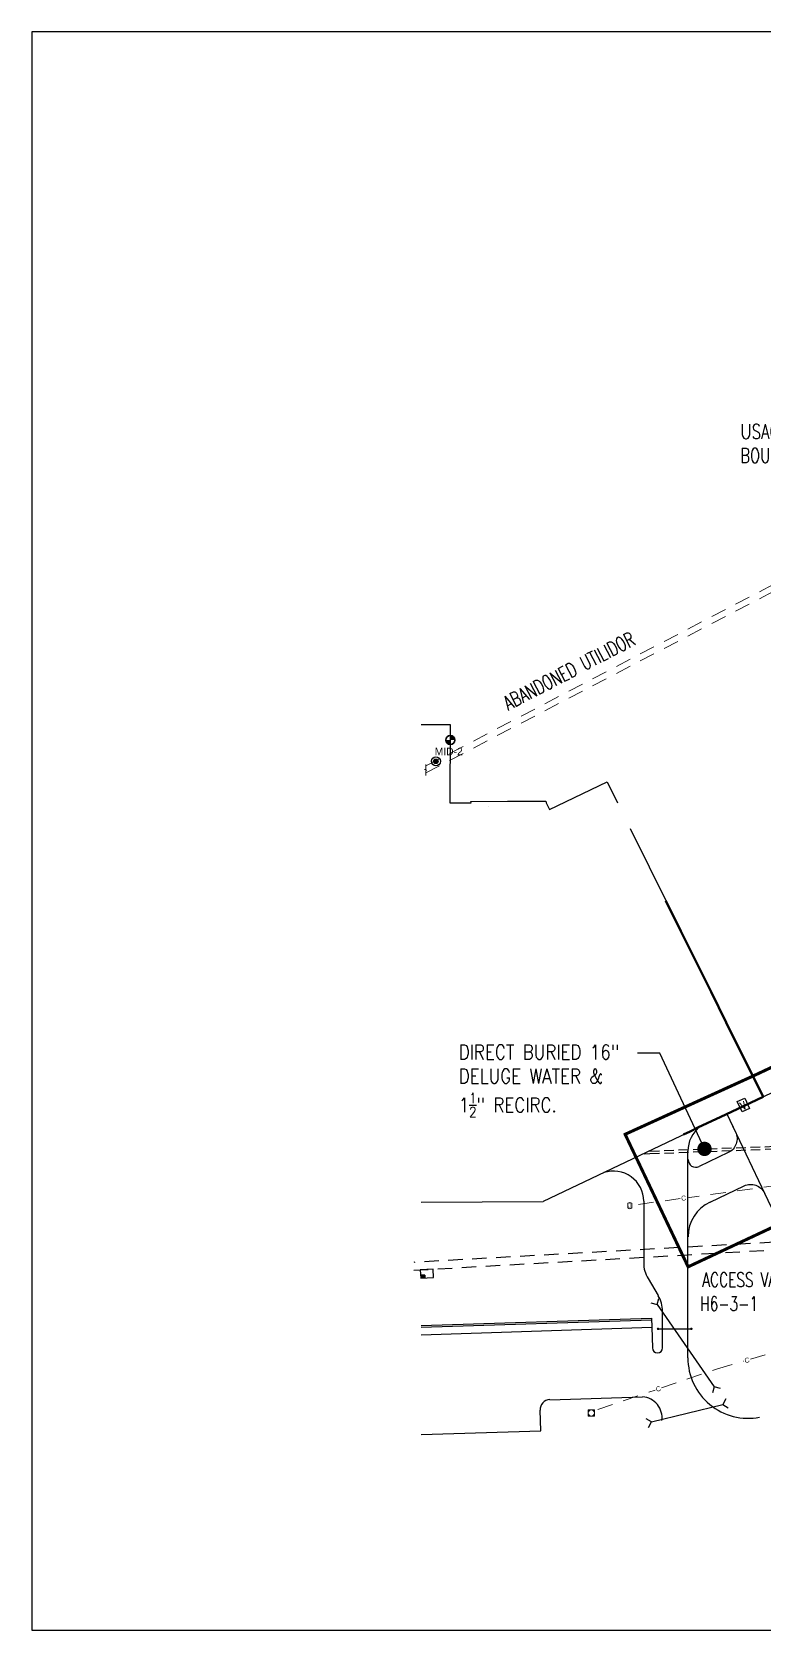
# Model space of a CAD drawing. Header units: inches. Extents: x 27388 to 48883, y 5676 to 18157.
# Drawn here: x 27388 to 33106, y 5676 to 18157 of the extents above; entities that cross this region are included whole.
import ezdxf
from ezdxf.enums import TextEntityAlignment as Align

# ---------------------------------------------------------------- set-up
doc = ezdxf.new("R2010")
doc.units = ezdxf.units.IN
doc.header["$LTSCALE"] = 1200
doc.header["$MEASUREMENT"] = 0
for name, pattern in [('D10', [0.175, 0.1, -0.075]), ('DASHED4', [0.1875, 0.125, -0.0625]), ('DASHED8', [0.09375, 0.0625, -0.03125]), ('HIDDEN1', [0.15625, 0.09375, -0.0625])]:
    doc.linetypes.add(name, pattern=pattern)
doc.layers.get('Defpoints').update_dxf_attribs({"color": 251})
for name, color, linetype in [('26091_BASE_FUTURE$0$A-SITE-PKNG', 251, 'Continuous'), ('26091_BASE_FUTURE$0$PL_CONC', 251, 'Continuous'), ('26091_BASE_FUTURE$0$PLB_SIDEWALK', 251, 'Continuous'), ('C-NEW PVMT', 251, 'Continuous'), ('C-PROJECT LIMITS', 52, 'DASHED4'), ('MU-EXST-MAIN-UTILDR', 251, 'HIDDEN1'), ('MU-EXST-SITE-NOTE', 251, 'Continuous'), ('MU-SITE-NOTES', 11, 'Continuous'), ('PH_CONC', 251, 'Continuous'), ('Pipes-Water-E-DB-Deluge-16.00', 251, 'DASHED8'), ('Pipes-Water-E-DB-Re-Circ.-01.50', 251, 'DASHED8'), ('PL_CLVRT', 251, 'Continuous'), ('PPSUSD', 251, 'Continuous'), ('PSU_UMH', 251, 'Continuous'), ('PSU_UMH_ALT', 251, 'Continuous'), ('V-SURV-IDEN', 251, 'Continuous')]:
    doc.layers.add(name, color=color, linetype=linetype)
for name, color, linetype, lineweight in [('E-ELEC-C', 251, 'Continuous', 25), ('V-APRN-OTLN', 251, 'Continuous', 50), ('V-COMM-JBOX', 251, 'Continuous', 18), ('V-COMM-UNDR', 251, 'D10', 18), ('V-SURV-SYMB', 251, 'Continuous', 35)]:
    doc.layers.add(name, color=color, linetype=linetype, lineweight=lineweight)
doc.styles.add('AR120', font='arial.ttf', dxfattribs={"height": 4.8})
doc.styles.add('AR80', font='arial.ttf', dxfattribs={"height": 3.2})
doc.styles.add('Arial', font='arial.ttf')
doc.styles.add('RomanS', font='romans.shx', dxfattribs={"width": 0.85})
doc.dimstyles.new('X Site Notes', dxfattribs={"dimtxt": 0.09375, "dimasz": 0.09375, "dimexe": 0.0625, "dimexo": 0.0625, "dimgap": 0.03125, "dimtad": 1, "dimdec": 8, "dimzin": 0, "dimdsep": 46, "dimlunit": 4, "dimtxsty": 'RomanS', "dimcen": 0.09, "dimclrd": 253, "dimclre": 253, "dimclrt": 256, "dimadec": 0, "dimazin": 0, "dimtfac": 1, "dimtdec": 8, "dimtofl": 0, "dimtmove": 0, "dimatfit": 3, "dimldrblk": 'DOT', "dimfxl": 1, "dimtolj": 1, "dimtzin": 0, "dimlwd": -1, "dimlwe": -1, "dimarcsym": 0})

# ---------------------------------------------------------------- blocks, each defined once
blk = doc.blocks.new('coe-sbc')
at = {"linetype": 'Continuous'}
h = blk.add_hatch(color=256, dxfattribs=at)
h.paths.add_polyline_path([(0, 0), (-0.073, 0, 0.414214), (0, -0.073)])
h.paths.add_polyline_path([(0, 0.073), (0, 0), (0.073, 0, 0.414214)])
blk.add_circle((0, 0), 0.0728)
blk = doc.blocks.new('coe-mh')
at = {"linetype": 'Continuous'}
blk.add_lwpolyline([(-0.05, -0.05), (0.05, -0.05), (0.05, 0.05), (-0.05, 0.05)], close=True, dxfattribs=at)
blk.add_circle((0, 0), 0.05, dxfattribs=at)
blk = doc.blocks.new('coe-jbox')
at = {"lineweight": 18}
blk.add_lwpolyline([(-0.032, 0.038), (-0.032, -0.038, 0.360683), (0.032, -0.038), (0.032, 0.038, 0.360683)], format="xyb", close=True, dxfattribs=at)
at = {"style": 'Arial'}
blk.add_text('J', height=0.07, dxfattribs=at).set_placement((0, 0), align=Align.MIDDLE)
blk = doc.blocks.new('Psdmh')
at = {"color": 0}
for p, q in [((-0.034, 0.008), (0.034, 0.008)), ((-0.03, 0.019), (0.03, 0.019)), ((-0.018, 0.03), (0.018, 0.03)), ((-0.035, -0.004), (0.035, -0.004)), ((-0.032, -0.015), (0.032, -0.015)), ((-0.024, -0.026), (0.024, -0.026))]:
    blk.add_line(p, q, dxfattribs=at)
for radius in [0.0706, 0.0353]:
    blk.add_circle((0, 0), radius)

msp = doc.modelspace()

# ---------------------------------------------------------------- linework, layer by layer
at = {"layer": '26091_BASE_FUTURE$0$A-SITE-PKNG'}
for p, q in [((32510, 7802), (32510, 9417)), ((32166, 9025), (32166, 8544)), ((32200, 8422), (32280, 8288)), ((32314, 7880), (32314, 8167)), ((30427, 7983), (32230, 8041)), ((32230, 8041), (32235, 7880)), ((31433, 7475), (32158, 7499)), ((31362, 7233), (31357, 7394)), ((30427, 7203), (31362, 7233))]:
    msp.add_line(p, q, dxfattribs=at)
at = {"layer": '26091_BASE_FUTURE$0$A-SITE-PKNG', "const_width": 9.84}
for points in [[(32282, 8032, -1), (32275, 8025, -1)], [(32543, 8030, -1), (32534, 8027, -1)]]:
    msp.add_lwpolyline(points, format="xyb", close=True, dxfattribs=at)
at = {"layer": '26091_BASE_FUTURE$0$A-SITE-PKNG'}
msp.add_lwpolyline([(32278, 8029), (32538, 8029)], dxfattribs=at)
for centre, radius, start, end in [((32747, 9417), 236, 127.0562, 180), ((31930, 9025), 236, 0, 108.5405), ((32402, 8544), 236, 180.0038, 211.2299), ((32077, 8167), 236, 359.9996, 30.758), ((32274, 7880), 39.4, 180, 0), ((32983, 7802), 472, 180, 280.8382), ((32143, 7332), 167, 353.3211, 84.7616), ((31435, 7397), 78.7, 91.8297, 181.8297)]:
    msp.add_arc(centre, radius, start, end, dxfattribs=at)
at = {"layer": '26091_BASE_FUTURE$0$PL_CONC'}
for p, q in [((30427, 12749), (30654, 12749)), ((30654, 12749), (30653, 12137)), ((31430, 12084), (31880, 12301)), ((31880, 12301), (31961, 12137)), ((30653, 12137), (30818, 12136)), ((30817, 12148), (31403, 12150)), ((30818, 12136), (30817, 12148)), ((31403, 12150), (31404, 12138)), ((31404, 12138), (31430, 12084)), ((32061, 11936), (33098, 9841)), ((33098, 9841), (31381, 9024)), ((30427, 9018), (31381, 9024))]:
    msp.add_line(p, q, dxfattribs=at)
at = {"layer": '26091_BASE_FUTURE$0$PLB_SIDEWALK'}
for p, q in [((30427, 8054), (32227, 8112)), ((30427, 8042), (32228, 8100)), ((32227, 8112), (32230, 8041))]:
    msp.add_line(p, q, dxfattribs=at)
at = {"layer": 'C-NEW PVMT', "flags": 128}
for points in [[(32816, 9707), (32884, 9565, -0.414214), (32827, 9405), (32599, 9297)], [(32684, 9019), (32951, 9145, -0.414214), (33110, 9089), (33162, 8980)]]:
    msp.add_lwpolyline(points, format="xyb", dxfattribs=at)
at = {"layer": 'C-NEW PVMT'}
for points in [[(33250, 9912, 5428), (32979, 9784, 5430), (32816, 9707, 5431)], [(32816, 9707, 5431), (33162, 8980, 5423)]]:
    msp.add_polyline3d(points, dxfattribs=at)
for centre, radius, start, end in [((32572, 9349), 58.6, 177.6951, 297.7557), ((32813, 8748), 300, 115.4504, 180.0002)]:
    msp.add_arc(centre, radius, start, end, dxfattribs=at)
at = {"layer": 'C-PROJECT LIMITS', "const_width": 24, "flags": 128}
msp.add_lwpolyline([(37106, 10363), (37635, 9280), (37847, 8908), (38042, 8748), (38139, 8785), (38669, 8978), (39052, 9111), (39151, 9389), (38720, 9530), (38456, 9992, -0.044182), (38337, 10251), (38393, 11201), (38409, 11316), (38425, 11487), (38352, 11715), (38495, 11925), (38596, 12224), (38596, 13301), (39032, 13880), (39141, 14023), (39249, 14167), (38043, 15078), (37104, 17037), (34389, 15723), (34389, 15460), (34425, 15422), (34425, 14244), (34425, 14186), (35733, 11283), (35558, 11204), (35228, 11047), (34628, 10763), (34148, 10534), (34028, 10479), (33429, 10195), (33022, 10004), (32021, 9548), (32513, 8513), (35329, 9833)], format="xyb", dxfattribs=at)
at = {"layer": 'Defpoints'}
msp.add_lwpolyline([(27388, 5676), (48883, 5676), (48883, 18157), (27388, 18157)], close=True, dxfattribs=at)
at = {"layer": 'E-ELEC-C'}
msp.add_lwpolyline([(32897, 9803), (32955, 9830), (32993, 9750), (32935, 9723)], close=True, dxfattribs=at)
at = {"layer": 'MU-EXST-MAIN-UTILDR'}
msp.add_line((33935, 8747), (30371, 8548), dxfattribs=at)
msp.add_lwpolyline([(30371, 8487), (33945, 8688), (45606, 12227)], dxfattribs=at)
at = {"layer": 'PH_CONC'}
for points in [[(30427, 12749), (30654, 12749)], [(30654, 12749), (30653, 12137), (30818, 12136), (30817, 12148), (31102, 12149), (31403, 12150), (31404, 12138), (31404, 12138)], [(30953, 12111), (30953, 12111)]]:
    msp.add_lwpolyline(points, dxfattribs=at)
at = {"layer": 'Pipes-Water-E-DB-Deluge-16.00'}
msp.add_lwpolyline([(32214, 9417), (36188, 9569), (37258, 9930), (38659, 10737)], dxfattribs=at)
at = {"layer": 'Pipes-Water-E-DB-Re-Circ.-01.50'}
msp.add_lwpolyline([(32169, 9395), (32215, 9397), (36191, 9549), (37266, 9912), (38659, 10714)], dxfattribs=at)
at = {"layer": 'PL_CLVRT'}
for p, q in [((32271, 8219), (32717, 7576)), ((32228, 7303), (32783, 7438))]:
    msp.add_line(p, q, dxfattribs=at)
for points in [[(32223, 8232), (32271, 8219), (32285, 8267)], [(32765, 7563), (32717, 7576), (32704, 7528)], [(32807, 7481), (32783, 7438), (32826, 7413)], [(32204, 7259), (32228, 7303), (32185, 7327)]]:
    msp.add_lwpolyline(points, dxfattribs=at)
at = {"layer": 'PSU_UMH'}
msp.add_lwpolyline([(30425, 8424), (30525, 8430), (30521, 8496), (30421, 8490)], close=True, dxfattribs=at)
at = {"layer": 'PSU_UMH_ALT'}
msp.add_lwpolyline([(30430, 8429), (30457, 8449), (30458, 8431), (30429, 8448)], dxfattribs=at)
msp.add_lwpolyline([(30430, 8429), (30458, 8431), (30457, 8449), (30429, 8448)], close=True, dxfattribs=at)
at = {"layer": 'V-APRN-OTLN', "flags": 128}
msp.add_lwpolyline([(32477, 9547), (32528, 9571), (32590, 9601), (32769, 9685), (32896, 9745), (33098, 9841), (33046, 9947), (32928, 10184), (32811, 10422), (32693, 10660), (32575, 10896), (32457, 11134), (32339, 11371)], dxfattribs=at)
at = {"layer": 'V-COMM-UNDR'}
for p, q in [((30464, 12425), (35443, 15024)), ((30464, 12370), (35463, 14980))]:
    msp.add_line(p, q, dxfattribs=at)
for points in [[(30464, 12437), (30464, 12400), (30455, 12397), (30472, 12391), (30464, 12388), (30464, 12351)], [(33431, 9180), (32505, 9053)], [(32452, 9046), (32067, 8993)], [(32999, 7791), (33427, 7916), (33799, 8052)], [(32305, 7568), (32743, 7716), (32947, 7776)], [(31808, 7399), (32255, 7551)]]:
    msp.add_lwpolyline(points, dxfattribs=at)

# ---------------------------------------------------------------- block references
at = {"layer": 'PPSUSD', "xscale": 499.9984920099378, "yscale": 499.9984919372946, "zscale": 499.9984920099378}
msp.add_blockref('Psdmh', (30543, 12461), dxfattribs=at)
at = {"layer": 'V-COMM-JBOX', "xscale": 480, "yscale": 480}
for name, p, zscale in [('coe-jbox', (32057, 8991), 480), ('coe-mh', (31757, 7371), 12)]:
    msp.add_blockref(name, p, dxfattribs=dict(at, zscale=zscale))
at = {"layer": 'V-SURV-SYMB', "xscale": 480, "yscale": 480, "zscale": 12}
msp.add_blockref('coe-sbc', (30656, 12627), dxfattribs=at)

# ---------------------------------------------------------------- texts
at = {"layer": 'E-ELEC-C', "style": 'RomanS', "width": 0.8}
msp.add_text('V', height=62.5, rotation=25.34, dxfattribs=at).set_placement((32940, 9736))
at = {"layer": 'MU-EXST-SITE-NOTE', "style": 'RomanS', "width": 0.7}
msp.add_text('ABANDONED UTILIDOR', height=112.5, rotation=27.4433, dxfattribs=at).set_placement((31107, 12856))
for s, p in [('ACCESS VAULT', (32623, 8356)), ('H6-3-1', (32607, 8169))]:
    msp.add_text(s, height=112.5, dxfattribs=at).set_placement(p)
at = {"layer": 'MU-EXST-SITE-NOTE', "insert": (30721, 10246), "char_height": 112.5, "width": 1508.15, "attachment_point": 1, "style": 'RomanS'}
msp.add_mtext('\\A1;DIRECT BURIED 16" DELUGE WATER & \\P1{\\H0.7x;\\S1/2;}" RECIRC.', dxfattribs=at)
at = {"layer": 'MU-SITE-NOTES', "insert": (32920, 15093), "char_height": 112.5, "width": 2062.5, "attachment_point": 1, "style": 'RomanS'}
msp.add_mtext('U{\\W0.75;SACE PROJECT \\PBOUNDARY LIMITS}', dxfattribs=at)
at = {"layer": 'V-COMM-UNDR', "style": 'AR80'}
for rotation, p in [(7.8025, (32478, 9050)), (16.2625, (32973, 7784)), (18.7259, (32280, 7560))]:
    msp.add_text('C', height=38.4, rotation=rotation, dxfattribs=at).set_placement(p, align=Align.MIDDLE)
at = {"layer": 'V-SURV-IDEN', "style": 'AR120'}
msp.add_text('MID-2', height=57.6, dxfattribs=at).set_placement((30534, 12509))

# ---------------------------------------------------------------- leaders
at = {"layer": 'MU-EXST-SITE-NOTE'}
msp.add_leader([(32641, 9434), (32292, 10182), (32117, 10182)], dimstyle='X Site Notes', override={"dimscale": 1200, "dimgap": 0.03125, "dimtad": 0, "dimclrd": 251}, dxfattribs=at)

doc.saveas('drawing.dxf')
